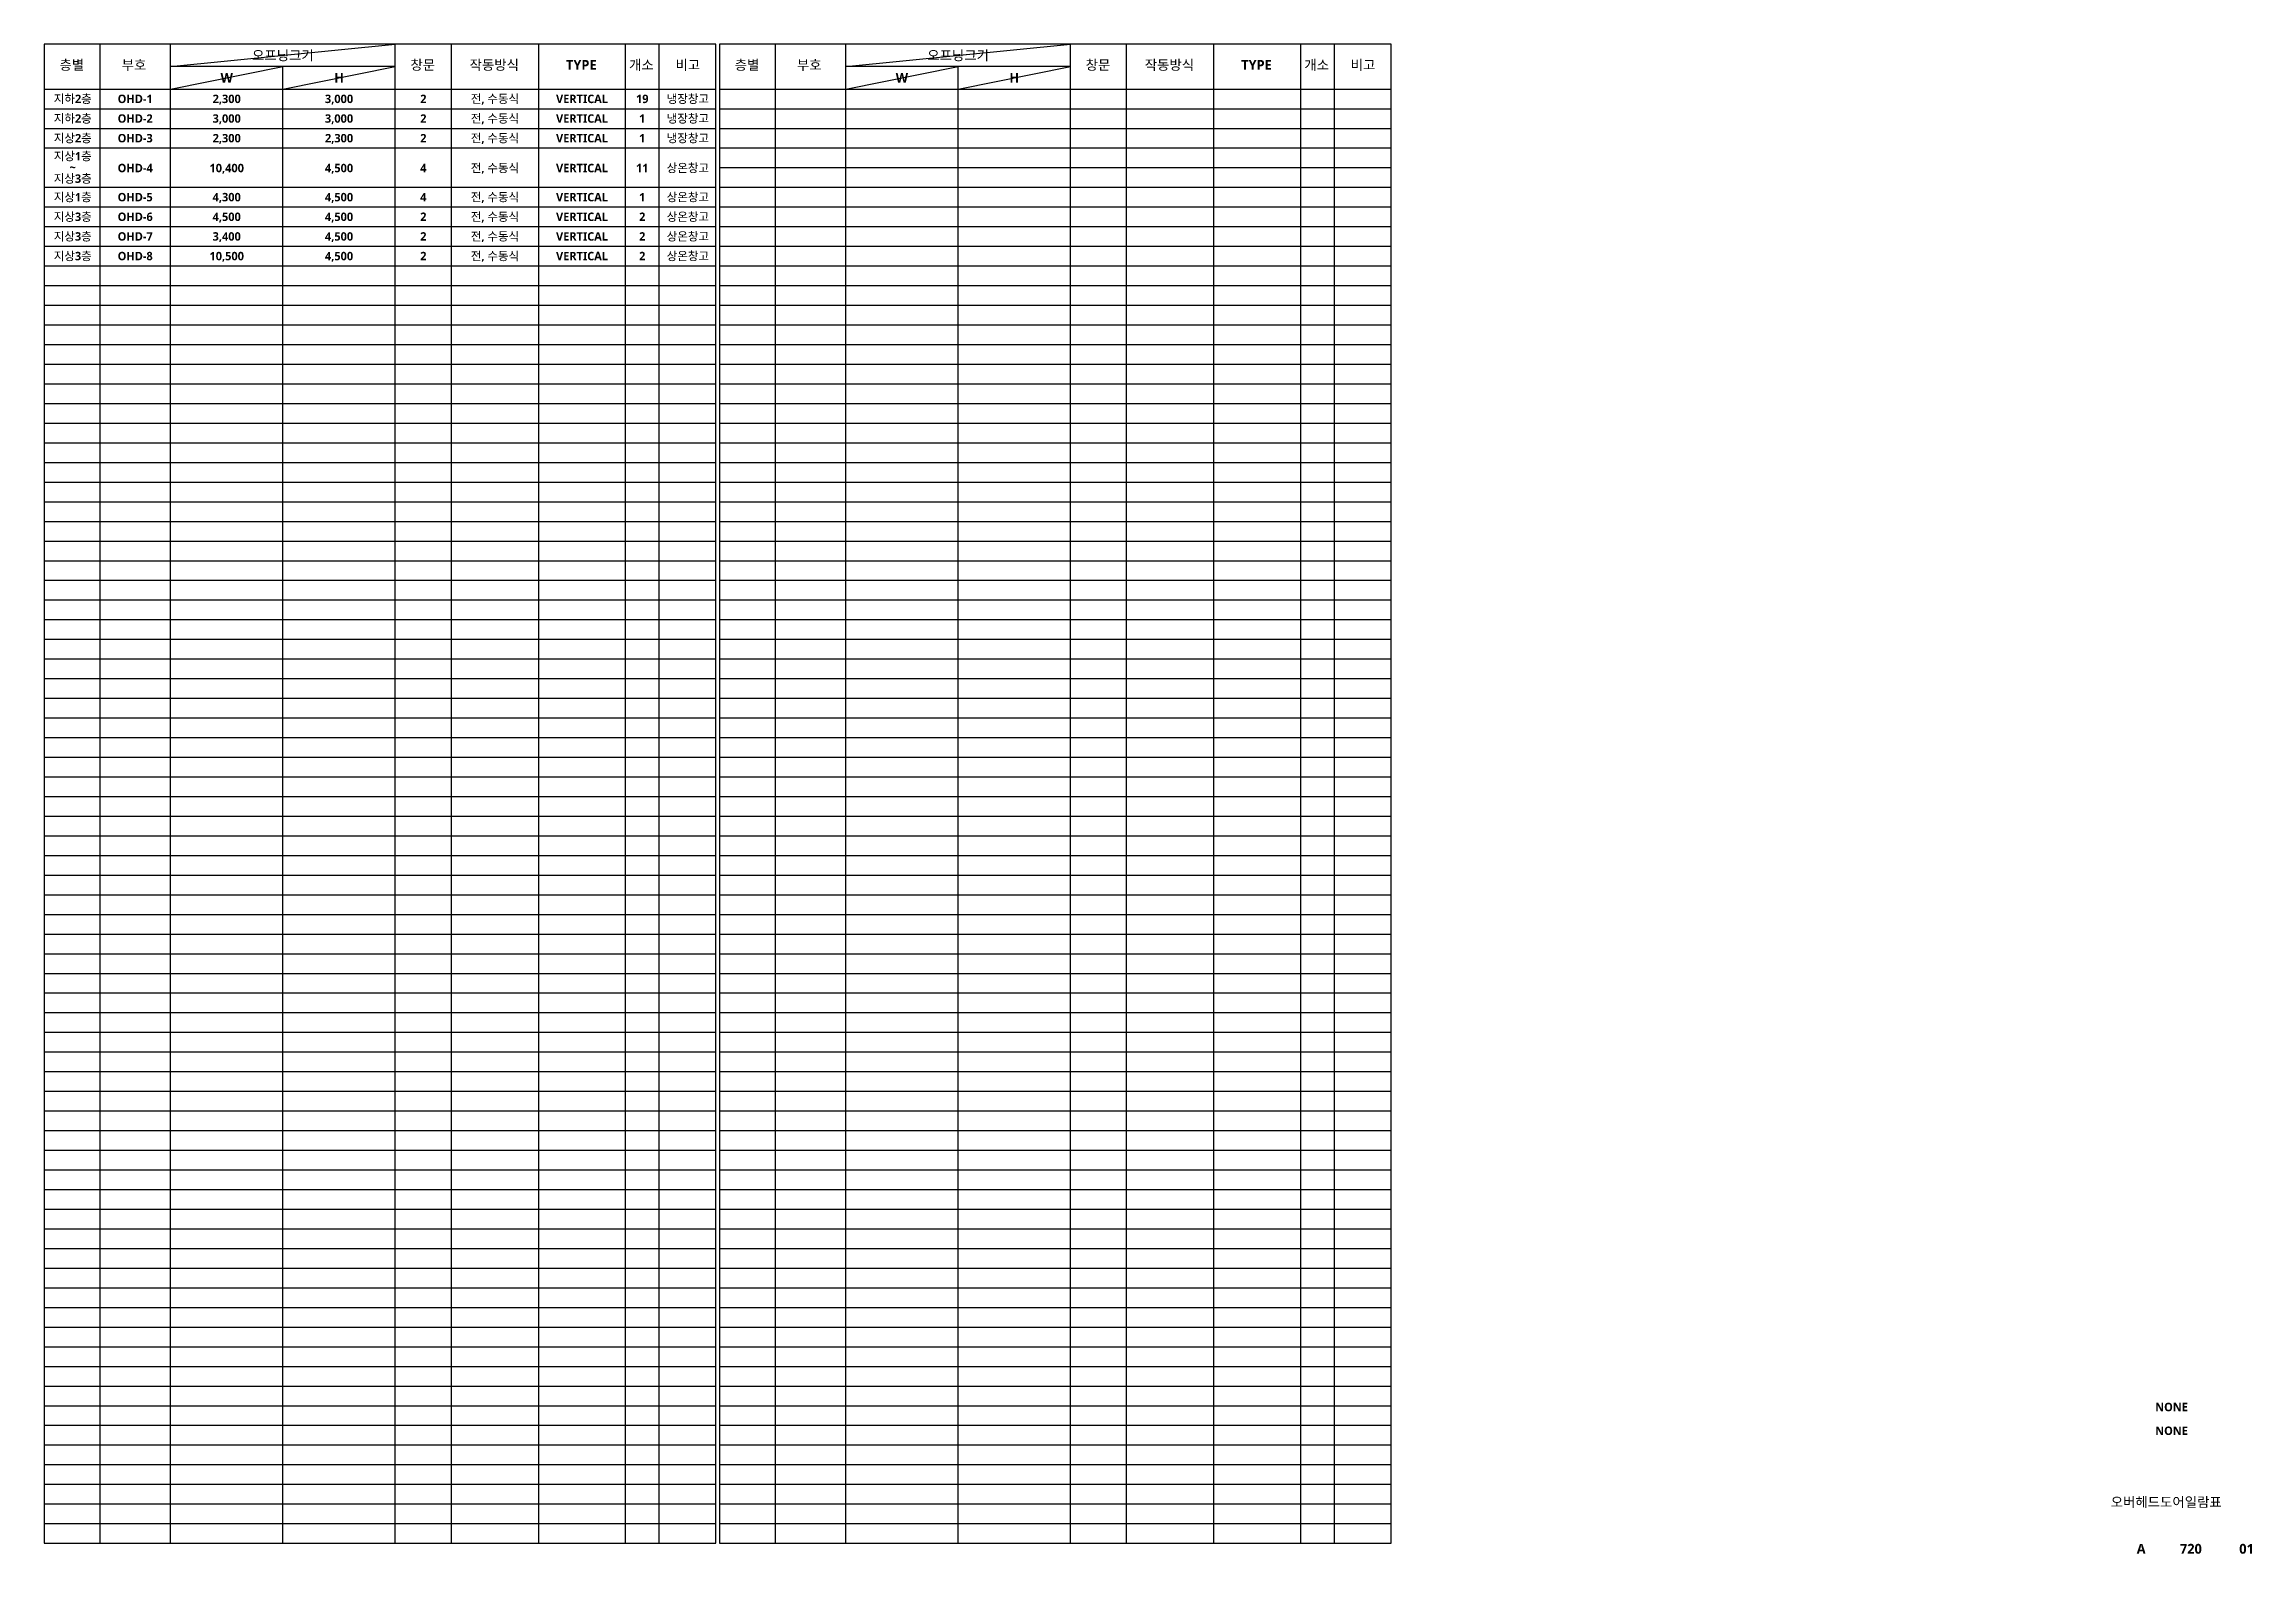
# Model space of a CAD drawing. Header units: millimetres. Extents: x 20 to 806, y 25 to 563.
import ezdxf
from ezdxf.enums import TextEntityAlignment as Align

# ---------------------------------------------------------------- set-up
doc = ezdxf.new("R2010")
doc.units = ezdxf.units.MM
doc.header["$MEASUREMENT"] = 0
doc.layers.get('Defpoints').update_dxf_attribs({"color": 181})
for name, color, linetype in [('A-ANNO-DIM', 4, 'Continuous'), ('A-ANNO-GRA2', 4, 'Continuous'), ('A-ANNO-TEXT1', 7, 'Continuous'), ('A-ANNO-TEXT2', 3, 'Continuous'), ('A-ANNO-TITL', 7, 'Continuous')]:
    doc.layers.add(name, color=color, linetype=linetype)
doc.styles.add('SH_대대리576', font='')
doc.styles.get('SH_대대리576').set_extended_font_data('NanumGothic', bold=True)

msp = doc.modelspace()

# ---------------------------------------------------------------- linework, layer by layer
at = {"layer": 'A-ANNO-DIM'}
for p, q in [((196, 563.26), (196, 29.26)), ((436.4, 563.26), (436.4, 29.26))]:
    msp.add_line(p, q, dxfattribs=at)
at = {"layer": 'A-ANNO-GRA2'}
for p, q in [((40, 29.26), (40, 563.26)), ((65, 29.26), (65, 563.26)), ((145, 29.26), (145, 563.26)), ((165, 29.26), (165, 563.26)), ((227, 29.26), (227, 563.26)), ((239, 29.26), (239, 563.26)), ((280.4, 29.26), (280.4, 563.26)), ((305.4, 29.26), (305.4, 563.26)), ((385.4, 29.26), (385.4, 563.26)), ((405.4, 29.26), (405.4, 563.26)), ((467.4, 29.26), (467.4, 563.26)), ((479.4, 29.26), (479.4, 563.26)), ((105, 555.26), (65, 555.26)), ((105, 29.26), (105, 555.26)), ((145, 555.26), (105, 555.26)), ((345.4, 555.26), (305.4, 555.26)), ((345.4, 29.26), (345.4, 555.26)), ((385.4, 555.26), (345.4, 555.26)), ((20, 547.26), (259.2, 547.26)), ((260.4, 547.26), (499.6, 547.26)), ((20, 526.26), (259.2, 526.26)), ((20, 484.26), (259.2, 484.26))]:
    msp.add_line(p, q, dxfattribs=at)
at = {"layer": 'A-ANNO-GRA2', "color": 8}
for p, q in [((20, 540.26), (259.2, 540.26)), ((260.4, 540.26), (499.6, 540.26)), ((20, 533.26), (259.2, 533.26)), ((260.4, 533.26), (499.6, 533.26)), ((260.4, 526.26), (499.6, 526.26)), ((260.4, 519.26), (499.6, 519.26)), ((20, 512.26), (259.2, 512.26)), ((20, 512.26), (259.2, 512.26)), ((260.4, 512.26), (499.6, 512.26)), ((20, 505.26), (259.2, 505.26)), ((260.4, 505.26), (499.6, 505.26)), ((20, 498.26), (259.2, 498.26)), ((260.4, 498.26), (499.6, 498.26)), ((20, 491.26), (259.2, 491.26)), ((260.4, 491.26), (499.6, 491.26)), ((260.4, 484.26), (499.6, 484.26)), ((20, 477.26), (259.2, 477.26)), ((260.4, 477.26), (499.6, 477.26)), ((20, 470.26), (259.2, 470.26)), ((260.4, 470.26), (499.6, 470.26)), ((20, 463.26), (259.2, 463.26)), ((20, 456.26), (259.2, 456.26)), ((20, 456.26), (259.2, 456.26)), ((260.4, 463.26), (499.6, 463.26)), ((260.4, 456.26), (499.6, 456.26)), ((20, 449.26), (259.2, 449.26)), ((260.4, 449.26), (499.6, 449.26)), ((20, 442.26), (259.2, 442.26)), ((260.4, 442.26), (499.6, 442.26)), ((20, 435.26), (259.2, 435.26)), ((260.4, 435.26), (499.6, 435.26)), ((20, 428.26), (259.2, 428.26)), ((260.4, 428.26), (499.6, 428.26)), ((20, 421.26), (259.2, 421.26)), ((260.4, 421.26), (499.6, 421.26)), ((20, 414.26), (259.2, 414.26)), ((20, 414.26), (259.2, 414.26)), ((260.4, 414.26), (499.6, 414.26)), ((20, 407.26), (259.2, 407.26)), ((260.4, 407.26), (499.6, 407.26)), ((20, 400.26), (259.2, 400.26)), ((20, 393.26), (259.2, 393.26)), ((260.4, 400.26), (499.6, 400.26)), ((260.4, 393.26), (499.6, 393.26)), ((20, 386.26), (259.2, 386.26)), ((260.4, 386.26), (499.6, 386.26)), ((20, 379.26), (259.2, 379.26)), ((260.4, 379.26), (499.6, 379.26)), ((20, 372.26), (259.2, 372.26)), ((20, 372.26), (259.2, 372.26)), ((260.4, 372.26), (499.6, 372.26)), ((20, 365.26), (259.2, 365.26)), ((260.4, 365.26), (499.6, 365.26)), ((20, 358.26), (259.2, 358.26)), ((260.4, 358.26), (499.6, 358.26)), ((20, 351.26), (259.2, 351.26)), ((260.4, 351.26), (499.6, 351.26)), ((20, 344.26), (259.2, 344.26)), ((260.4, 344.26), (499.6, 344.26)), ((20, 337.26), (259.2, 337.26)), ((20, 330.26), (259.2, 330.26)), ((20, 330.26), (259.2, 330.26)), ((260.4, 337.26), (499.6, 337.26)), ((260.4, 330.26), (499.6, 330.26)), ((20, 323.26), (259.2, 323.26)), ((260.4, 323.26), (499.6, 323.26)), ((20, 316.26), (259.2, 316.26)), ((260.4, 316.26), (499.6, 316.26)), ((20, 309.26), (259.2, 309.26)), ((260.4, 309.26), (499.6, 309.26)), ((20, 302.26), (259.2, 302.26)), ((260.4, 302.26), (499.6, 302.26)), ((20, 295.26), (259.2, 295.26)), ((260.4, 295.26), (499.6, 295.26)), ((20, 288.26), (259.2, 288.26)), ((260.4, 288.26), (499.6, 288.26)), ((20, 281.26), (259.2, 281.26)), ((260.4, 281.26), (499.6, 281.26)), ((20, 274.26), (259.2, 274.26)), ((20, 267.26), (259.2, 267.26)), ((260.4, 274.26), (499.6, 274.26)), ((260.4, 267.26), (499.6, 267.26)), ((20, 260.26), (259.2, 260.26)), ((260.4, 260.26), (499.6, 260.26)), ((20, 253.26), (259.2, 253.26)), ((260.4, 253.26), (499.6, 253.26)), ((20, 246.26), (259.2, 246.26)), ((260.4, 246.26), (499.6, 246.26)), ((20, 239.26), (259.2, 239.26)), ((260.4, 239.26), (499.6, 239.26)), ((20, 232.26), (259.2, 232.26)), ((260.4, 232.26), (499.6, 232.26)), ((20, 225.26), (259.2, 225.26)), ((260.4, 225.26), (499.6, 225.26)), ((20, 218.26), (259.2, 218.26)), ((260.4, 218.26), (499.6, 218.26)), ((20, 211.26), (259.2, 211.26)), ((260.4, 211.26), (499.6, 211.26)), ((20, 204.26), (259.2, 204.26)), ((20, 197.26), (259.2, 197.26)), ((260.4, 204.26), (499.6, 204.26)), ((260.4, 197.26), (499.6, 197.26)), ((20, 190.26), (259.2, 190.26)), ((260.4, 190.26), (499.6, 190.26)), ((20, 183.26), (259.2, 183.26)), ((260.4, 183.26), (499.6, 183.26)), ((20, 176.26), (259.2, 176.26)), ((260.4, 176.26), (499.6, 176.26)), ((20, 169.26), (259.2, 169.26)), ((260.4, 169.26), (499.6, 169.26)), ((20, 162.26), (259.2, 162.26)), ((260.4, 162.26), (499.6, 162.26)), ((20, 155.26), (259.2, 155.26)), ((260.4, 155.26), (499.6, 155.26)), ((20, 148.26), (259.2, 148.26)), ((260.4, 148.26), (499.6, 148.26)), ((20, 141.26), (259.2, 141.26)), ((20, 134.26), (259.2, 134.26)), ((260.4, 141.26), (499.6, 141.26)), ((260.4, 134.26), (499.6, 134.26)), ((20, 127.26), (259.2, 127.26)), ((260.4, 127.26), (499.6, 127.26)), ((20, 120.26), (259.2, 120.26)), ((260.4, 120.26), (499.6, 120.26)), ((20, 113.26), (259.2, 113.26)), ((260.4, 113.26), (499.6, 113.26)), ((20, 106.26), (259.2, 106.26)), ((260.4, 106.26), (499.6, 106.26)), ((20, 99.26), (259.2, 99.26)), ((260.4, 99.26), (499.6, 99.26)), ((20, 92.26), (259.2, 92.26)), ((260.4, 92.26), (499.6, 92.26)), ((20, 85.26), (259.2, 85.26)), ((260.4, 85.26), (499.6, 85.26)), ((20, 78.26), (259.2, 78.26)), ((20, 71.26), (259.2, 71.26)), ((260.4, 78.26), (499.6, 78.26)), ((260.4, 71.26), (499.6, 71.26)), ((20, 64.26), (259.2, 64.26)), ((260.4, 64.26), (499.6, 64.26)), ((20, 57.26), (259.2, 57.26)), ((260.4, 57.26), (499.6, 57.26)), ((20, 50.26), (259.2, 50.26)), ((260.4, 50.26), (499.6, 50.26)), ((20, 43.26), (259.2, 43.26)), ((260.4, 43.26), (499.6, 43.26)), ((20, 36.26), (259.2, 36.26)), ((260.4, 36.26), (499.6, 36.26))]:
    msp.add_line(p, q, dxfattribs=at)
at = {"layer": 'A-ANNO-GRA2'}
for points in [[(20, 29.26), (259.2, 29.26), (259.2, 563.26), (20, 563.26)], [(260.4, 29.26), (499.6, 29.26), (499.6, 563.26), (260.4, 563.26)]]:
    msp.add_lwpolyline(points, close=True, dxfattribs=at)
at = {"layer": 'Defpoints'}
for p, q in [((65, 555.26), (145, 563.26)), ((305.4, 555.26), (385.4, 563.26)), ((65, 547.26), (105, 555.26)), ((105, 547.26), (145, 555.26)), ((305.4, 547.26), (345.4, 555.26)), ((345.4, 547.26), (385.4, 555.26))]:
    msp.add_line(p, q, dxfattribs=at)

# ---------------------------------------------------------------- texts
at = {"layer": 'A-ANNO-TEXT1', "style": 'SH_대대리576'}
for s, p in [('OHD-1', (46.17, 542.26)), ('OHD-2', (46.17, 535.26)), ('OHD-3', (46.17, 528.26)), ('OHD-4', (46.17, 517.62)), ('OHD-5', (46.17, 507.26)), ('OHD-6', (46.17, 500.26)), ('OHD-7', (46.17, 493.26)), ('OHD-8', (46.17, 486.26))]:
    msp.add_text(s, height=3, dxfattribs=at).set_placement(p)
for s, p in [('2,300', (85, 543.76)), ('3,000', (125, 543.76)), ('2', (155, 543.76)), ('전, 수동식', (180.5, 543.76)), ('VERTICAL', (211.5, 543.76)), ('3,000', (85, 536.76)), ('3,000', (125, 536.76)), ('2', (155, 536.76)), ('전, 수동식', (180.5, 536.76)), ('VERTICAL', (211.5, 536.76)), ('2,300', (85, 529.76)), ('2,300', (125, 529.76)), ('2', (155, 529.76)), ('전, 수동식', (180.5, 529.76)), ('VERTICAL', (211.5, 529.76)), ('4,500', (125, 519.12)), ('4', (155, 519.12)), ('전, 수동식', (180.5, 519.12)), ('VERTICAL', (211.5, 519.12)), ('4,500', (125, 508.76)), ('4,500', (125, 501.76)), ('4', (155, 508.76)), ('2', (155, 501.76)), ('전, 수동식', (180.5, 508.76)), ('전, 수동식', (180.5, 501.76)), ('VERTICAL', (211.5, 508.76)), ('VERTICAL', (211.5, 501.76)), ('4,500', (125, 494.76)), ('2', (155, 494.76)), ('전, 수동식', (180.5, 494.76)), ('VERTICAL', (211.5, 494.76)), ('4,500', (125, 487.76)), ('2', (155, 487.76)), ('전, 수동식', (180.5, 487.76)), ('VERTICAL', (211.5, 487.76))]:
    msp.add_text(s, height=3, dxfattribs=at).set_placement(p, align=Align.MIDDLE_CENTER)
for s, p in [('19', (232.95, 542.26)), ('냉장창고', (249.2, 542.26)), ('1', (232.95, 535.26)), ('냉장창고', (249.2, 535.26)), ('1', (232.95, 528.26)), ('냉장창고', (249.2, 528.26)), ('11', (232.95, 517.62)), ('상온창고', (249.2, 517.62)), ('2', (232.95, 500.26)), ('1', (232.95, 507.26)), ('상온창고', (249.2, 507.26)), ('상온창고', (249.2, 500.26)), ('2', (232.95, 493.26)), ('상온창고', (249.2, 493.26)), ('2', (232.95, 486.26)), ('상온창고', (249.2, 486.26))]:
    msp.add_text(s, height=3, dxfattribs=at).set_placement(p, align=Align.CENTER)
at = {"layer": 'A-ANNO-TEXT1', "color": 1, "style": 'SH_대대리576'}
for s, p in [('10,400', (85, 519.12)), ('4,300', (85, 508.76)), ('4,500', (85, 501.76)), ('3,400', (85, 494.76)), ('10,500', (85, 487.76))]:
    msp.add_text(s, height=3, dxfattribs=at).set_placement(p, align=Align.MIDDLE_CENTER)
at = {"layer": 'A-ANNO-TEXT2', "style": 'SH_대대리576'}
for s, p in [('오프닝크기', (105, 559.26)), ('오프닝크기', (345.4, 559.26)), ('W', (85, 551.26)), ('H', (125, 551.26)), ('W', (325.4, 551.26)), ('H', (365.4, 551.26))]:
    msp.add_text(s, height=3.5, dxfattribs=at).set_placement(p, align=Align.MIDDLE_CENTER)
for s, height, p in [('층별', 3.5, (29.86, 554.11)), ('부호', 3.5, (52, 554.11)), ('창문', 3.5, (154.82, 554.11)), ('작동방식', 3.5, (180.25, 554.11)), ('TYPE', 3.5, (211.25, 554.11)), ('개소', 3.5, (232.67, 554.11)), ('비고', 3.5, (249.18, 554.11)), ('층별', 3.5, (270.26, 554.11)), ('부호', 3.5, (292.4, 554.11)), ('창문', 3.5, (395.22, 554.11)), ('작동방식', 3.5, (420.65, 554.11)), ('TYPE', 3.5, (451.65, 554.11)), ('개소', 3.5, (473.07, 554.11)), ('비고', 3.5, (489.58, 554.11)), ('지하2층', 3, (30.19, 542.26)), ('지하2층', 3, (30.19, 535.26)), ('지상2층', 3, (30.19, 528.26)), ('지상1층', 3, (30.19, 521.85)), ('~', 3, (30.19, 517.89)), ('지상3층', 3, (30.19, 513.85)), ('지상1층', 3, (30.19, 507.26)), ('지상3층', 3, (30.19, 500.26)), ('지상3층', 3, (30.19, 493.26)), ('지상3층', 3, (30.19, 486.26))]:
    msp.add_text(s, height=height, dxfattribs=at).set_placement(p, align=Align.CENTER)
at = {"layer": 'A-ANNO-TITL', "style": 'SH_대대리576'}
for s, height, p in [('NONE', 3, (777.45, 77.78)), ('NONE', 3, (777.45, 69.33)), ('오버헤드도어일람표', 3.5, (775.57, 43.97)), ('A', 3.5, (766.63, 27.27)), ('720', 3.5, (784.34, 27.27)), ('01', 3.5, (804.16, 27.27))]:
    msp.add_text(s, height=height, dxfattribs=at).set_placement(p, align=Align.MIDDLE)

doc.saveas('drawing.dxf')
